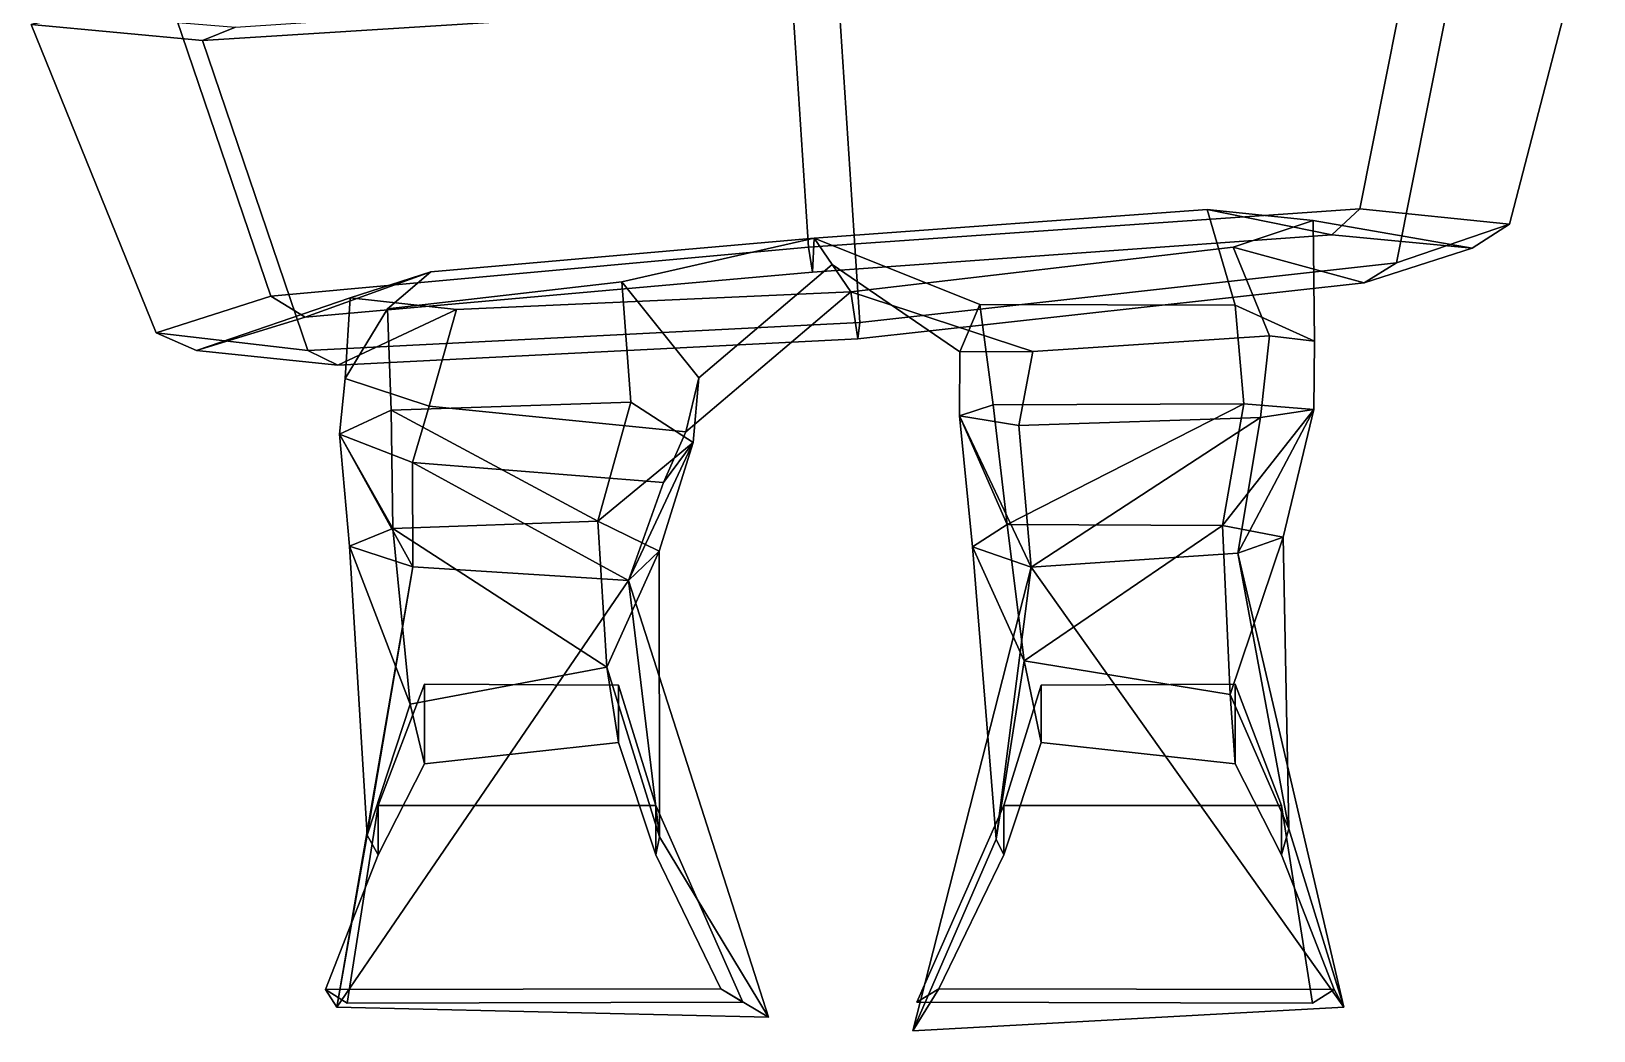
# Model space of a CAD drawing. Extents: x -194 to 128, y -158 to 350.
# Drawn here: x -137.6 to 127.9, y -157.7 to 12.2 of the extents above; entities that cross this region are included whole.
import ezdxf

# ---------------------------------------------------------------- set-up
doc = ezdxf.new("R2010")
doc.units = 0

msp = doc.modelspace()

# ---------------------------------------------------------------- linework, layer by layer
for points in [[(-5.533069, -24.543709, 113.805672), (88.128189, -17.996658, 83.721191), (99.061821, 36.967239, 86.997154), (-9.067739, 30.223709, 116.521126)], [(99.061821, 36.967239, 86.997154), (88.128189, -17.996658, 83.721191), (113.588814, -20.607803, 1.116528), (127.891861, 34.626709, 4.534722)], [(113.588814, -20.607803, 1.116528), (94.390564, -27.219551, -90.815216), (105.324196, 27.744354, -87.539253), (127.891861, 34.626709, 4.534722)], [(-5.533069, -24.543709, 113.805672), (-9.067739, 30.223709, 116.521126), (-114.749352, 19.796112, 77.971573), (-96.870346, -32.853851, 75.911873)], [(94.390564, -27.219551, -90.815216), (3.171634, -37.363525, -128.799942), (-0.367414, 17.410019, -126.084976), (105.324196, 27.744354, -87.539253)], [(-114.749352, 19.796112, 77.971573), (-137.583633, 13.306412, -6.671762), (-116.335213, -39.072952, -8.589226), (-96.870346, -32.853851, 75.911873)], [(-108.486969, 10.573227, -96.564835), (-102.899826, 12.848724, -84.582329), (-1.166474, 19.644211, -110.451729), (-0.367414, 17.410019, -126.084976)], [(-90.607971, -42.076752, -98.624535), (-108.486969, 10.573227, -96.564835), (-0.367414, 17.410019, -126.084976), (3.171634, -37.363525, -128.799942)], [(-108.486969, 10.573227, -96.564835), (-137.583633, 13.306412, -6.671762), (-130.05751, 15.087463, -6.292835), (-102.899826, 12.848724, -84.582329)], [(-116.335213, -39.072952, -8.589226), (-137.583633, 13.306412, -6.671762), (-108.486969, 10.573227, -96.564835), (-90.607971, -42.076752, -98.624535)], [(-5.533069, -24.543709, 113.805672), (-4.859593, -28.777061, 101.300949), (83.37104, -22.41658, 74.910271), (88.128189, -17.996658, 83.721191)], [(-4.859593, -28.777061, 101.300949), (-4.545764, -23.005615, 80.505341), (62.232304, -18.111588, 58.899181), (83.37104, -22.41658, 74.910271)], [(-4.545764, -23.005615, 80.505341), (23.562336, -34.288177, 57.917278), (66.955734, -34.41172, 39.015877), (62.232304, -18.111588, 58.899181)], [(62.232304, -18.111588, 58.899181), (66.955734, -34.41172, 39.015877), (80.428642, -40.504669, -0.092717), (80.201538, -19.994553, -0.121408)], [(83.37104, -22.41658, 74.910271), (62.232304, -18.111588, 58.899181), (80.201538, -19.994553, -0.121408), (107.20784, -24.6894, 0.661444)], [(88.128189, -17.996658, 83.721191), (83.37104, -22.41658, 74.910271), (107.20784, -24.6894, 0.661444), (113.588814, -20.607803, 1.116528)], [(80.201538, -19.994553, -0.121408), (80.428642, -40.504669, -0.092717), (72.818092, -39.591972, -43.169258), (66.611435, -24.560928, -63.149944)], [(107.20784, -24.6894, 0.661444), (80.201538, -19.994553, -0.121408), (66.611435, -24.560928, -63.149944), (88.912964, -30.57843, -79.54673)], [(113.588814, -20.607803, 1.116528), (107.20784, -24.6894, 0.661444), (88.912964, -30.57843, -79.54673), (94.390564, -27.219551, -90.815216)], [(-4.859593, -28.777061, 101.300949), (-91.051262, -36.4244, 67.547401), (-69.685036, -28.705841, 53.330574), (-4.545764, -23.005615, 80.505341)], [(-4.545764, -23.005615, 80.505341), (-69.685036, -28.705841, 53.330574), (-77.055725, -35.00312, 31.802454), (-37.245224, -30.459473, 57.809399)], [(-1.513959, -27.470688, -3.993024), (-4.545764, -23.005615, 80.505341), (-37.245224, -30.459473, 57.809399), (-24.139116, -46.740837, -2.554273)], [(20.19017, -42.335861, -4.739156), (23.562336, -34.288177, 57.917278), (-4.545764, -23.005615, 80.505341), (-1.513959, -27.470688, -3.993024)], [(-5.533069, -24.543709, 113.805672), (-96.870346, -32.853851, 75.911873), (-91.051262, -36.4244, 67.547401), (-4.859593, -28.777061, 101.300949)], [(66.611435, -24.560928, -63.149944), (72.818092, -39.591972, -43.169258), (32.581352, -42.257797, -68.521393), (1.639342, -32.1147, -91.877533)], [(88.912964, -30.57843, -79.54673), (66.611435, -24.560928, -63.149944), (1.639342, -32.1147, -91.877533), (2.843684, -40.122032, -113.394287)], [(-91.051262, -36.4244, 67.547401), (-109.495918, -42.092834, -8.486244), (-83.371002, -33.131035, -7.026275), (-69.685036, -28.705841, 53.330574)], [(-69.685036, -28.705841, 53.330574), (-83.371002, -33.131035, -7.026275), (-84.230453, -46.865097, -8.380535), (-77.055725, -35.00312, 31.802454)], [(1.639342, -32.1147, -91.877533), (-1.513959, -27.470688, -3.993024), (-24.139116, -46.740837, -2.554273), (-26.374241, -55.930267, -67.691139)], [(20.19017, -42.335861, -4.739156), (-1.513959, -27.470688, -3.993024), (1.639342, -32.1147, -91.877533), (32.581352, -42.257797, -68.521393)], [(94.390564, -27.219551, -90.815216), (88.912964, -30.57843, -79.54673), (2.843684, -40.122032, -113.394287), (3.171634, -37.363525, -128.799942)], [(-35.722424, -50.88324, 23.626944), (-37.245224, -30.459473, 57.809399), (-77.055725, -35.00312, 31.802454), (-76.421555, -52.266312, 9.408013)], [(-35.722424, -50.88324, 23.626944), (-25.148275, -57.750366, -1.801545), (-24.139116, -46.740837, -2.554273), (-37.245224, -30.459473, 57.809399)], [(-96.870346, -32.853851, 75.911873), (-116.335213, -39.072952, -8.589226), (-109.495918, -42.092834, -8.486244), (-91.051262, -36.4244, 67.547401)], [(-109.495918, -42.092834, -8.486244), (-85.509338, -44.58625, -86.909599), (-65.305908, -35.155182, -68.718552), (-83.371002, -33.131035, -7.026275)], [(-85.509338, -44.58625, -86.909599), (2.843684, -40.122032, -113.394287), (1.639342, -32.1147, -91.877533), (-65.305908, -35.155182, -68.718552)], [(-83.371002, -33.131035, -7.026275), (-65.305908, -35.155182, -68.718552), (-69.989586, -51.559135, -49.772896), (-84.230453, -46.865097, -8.380535)], [(-65.305908, -35.155182, -68.718552), (1.639342, -32.1147, -91.877533), (-26.374241, -55.930267, -67.691139), (-69.989586, -51.559135, -49.772896)], [(25.856623, -51.314034, 20.235617), (23.562336, -34.288177, 57.917278), (20.19017, -42.335861, -4.739156), (20.122131, -53.199524, -7.039514)], [(25.856623, -51.314034, 20.235617), (68.432289, -51.18856, 14.315496), (66.955734, -34.41172, 39.015877), (23.562336, -34.288177, 57.917278)], [(68.432289, -51.18856, 14.315496), (80.357346, -52.120224, -1.867313), (80.428642, -40.504669, -0.092717), (66.955734, -34.41172, 39.015877)], [(-76.421555, -52.266312, 9.408013), (-77.055725, -35.00312, 31.802454), (-84.230453, -46.865097, -8.380535), (-85.186218, -56.303116, -8.722098)], [(-116.335213, -39.072952, -8.589226), (-90.607971, -42.076752, -98.624535), (-85.509338, -44.58625, -86.909599), (-109.495918, -42.092834, -8.486244)], [(-90.607971, -42.076752, -98.624535), (3.171634, -37.363525, -128.799942), (2.843684, -40.122032, -113.394287), (-85.509338, -44.58625, -86.909599)], [(71.26577, -53.505295, -21.009016), (30.215822, -54.878235, -34.109783), (32.581352, -42.257797, -68.521393), (72.818092, -39.591972, -43.169258)], [(80.357346, -52.120224, -1.867313), (71.26577, -53.505295, -21.009016), (72.818092, -39.591972, -43.169258), (80.428642, -40.504669, -0.092717)], [(20.122131, -53.199524, -7.039514), (20.19017, -42.335861, -4.739156), (32.581352, -42.257797, -68.521393), (30.215822, -54.878235, -34.109783)], [(-85.186218, -56.303116, -8.722098), (-84.230453, -46.865097, -8.380535), (-69.989586, -51.559135, -49.772896), (-72.793678, -61.134888, -25.561857)], [(-25.148275, -57.750366, -1.801545), (-30.141088, -64.527206, -30.172853), (-26.374241, -55.930267, -67.691139), (-24.139116, -46.740837, -2.554273)], [(-76.142311, -72.331726, 26.257252), (-76.421555, -52.266312, 9.408013), (-85.186218, -56.303116, -8.722098)], [(-41.315601, -71.134933, 39.0126), (-35.722424, -50.88324, 23.626944), (-76.421555, -52.266312, 9.408013)], [(-41.315601, -71.134933, 39.0126), (-76.421555, -52.266312, 9.408013), (-76.142311, -72.331726, 26.257252)], [(-72.793678, -61.134888, -25.561857), (-69.989586, -51.559135, -49.772896), (-26.374241, -55.930267, -67.691139), (-30.141088, -64.527206, -30.172853)], [(-41.315601, -71.134933, 39.0126), (-25.148275, -57.750366, -1.801545), (-35.722424, -50.88324, 23.626944)], [(28.247158, -71.707794, 32.616306), (25.856623, -51.314034, 20.235617), (20.122131, -53.199524, -7.039514)], [(28.247158, -71.707794, 32.616306), (68.432289, -51.18856, 14.315496), (25.856623, -51.314034, 20.235617)], [(28.247158, -71.707794, 32.616306), (64.792839, -71.850723, 26.986332), (68.432289, -51.18856, 14.315496)], [(64.792839, -71.850723, 26.986332), (80.357346, -52.120224, -1.867313), (68.432289, -51.18856, 14.315496)], [(64.792839, -71.850723, 26.986332), (75.114128, -73.845924, 12.140248), (80.357346, -52.120224, -1.867313)], [(67.429855, -76.562248, -5.299615), (71.26577, -53.505295, -21.009016), (80.357346, -52.120224, -1.867313)], [(75.114128, -73.845924, 12.140248), (67.429855, -76.562248, -5.299615), (80.357346, -52.120224, -1.867313)], [(28.247158, -71.707794, 32.616306), (20.122131, -53.199524, -7.039514), (22.351963, -75.50312, 7.631373)], [(32.304104, -78.956291, -17.054379), (20.122131, -53.199524, -7.039514), (30.215822, -54.878235, -34.109783)], [(22.351963, -75.50312, 7.631373), (20.122131, -53.199524, -7.039514), (32.304104, -78.956291, -17.054379)], [(32.304104, -78.956291, -17.054379), (30.215822, -54.878235, -34.109783), (71.26577, -53.505295, -21.009016)], [(67.429855, -76.562248, -5.299615), (32.304104, -78.956291, -17.054379), (71.26577, -53.505295, -21.009016)], [(-76.142311, -72.331726, 26.257252), (-85.186218, -56.303116, -8.722098), (-83.529617, -75.358452, 9.662073)], [(-83.529617, -75.358452, 9.662073), (-85.186218, -56.303116, -8.722098), (-72.766838, -78.884254, -5.909713)], [(-72.766838, -78.884254, -5.909713), (-85.186218, -56.303116, -8.722098), (-72.793678, -61.134888, -25.561857)], [(-41.315601, -71.134933, 39.0126), (-30.915026, -76.193787, 15.691296), (-25.148275, -57.750366, -1.801545)], [(-36.122574, -81.215752, -10.475037), (-30.141088, -64.527206, -30.172853), (-25.148275, -57.750366, -1.801545)], [(-30.915026, -76.193787, 15.691296), (-36.122574, -81.215752, -10.475037), (-25.148275, -57.750366, -1.801545)], [(-72.766838, -78.884254, -5.909713), (-72.793678, -61.134888, -25.561857), (-36.122574, -81.215752, -10.475037)], [(-36.122574, -81.215752, -10.475037), (-72.793678, -61.134888, -25.561857), (-30.141088, -64.527206, -30.172853)], [(-39.768532, -95.93837, 22.492153), (-41.315601, -71.134933, 39.0126), (-76.142311, -72.331726, 26.257252)], [(-39.768532, -95.93837, 22.492153), (-30.915026, -76.193787, 15.691296), (-41.315601, -71.134933, 39.0126)], [(-73.225372, -102.201683, 9.706044), (-76.142311, -72.331726, 26.257252), (-83.529617, -75.358452, 9.662073)], [(-73.225372, -102.201683, 9.706044), (-39.768532, -95.93837, 22.492153), (-76.142311, -72.331726, 26.257252)], [(31.111897, -94.840225, 18.502731), (28.247158, -71.707794, 32.616306), (22.351963, -75.50312, 7.631373)], [(31.111897, -94.840225, 18.502731), (64.792839, -71.850723, 26.986332), (28.247158, -71.707794, 32.616306)], [(66.117943, -100.600739, 11.424559), (64.792839, -71.850723, 26.986332), (31.111897, -94.840225, 18.502731)], [(66.117943, -100.600739, 11.424559), (75.114128, -73.845924, 12.140248), (64.792839, -71.850723, 26.986332)], [(76.087509, -123.422859, -3.931384), (75.114128, -73.845924, 12.140248), (66.117943, -100.600739, 11.424559)], [(76.087509, -123.422859, -3.931384), (67.429855, -76.562248, -5.299615), (75.114128, -73.845924, 12.140248)], [(-80.513123, -124.473045, -8.130951), (-73.225372, -102.201683, 9.706044), (-83.529617, -75.358452, 9.662073)], [(-80.513123, -124.473045, -8.130951), (-83.529617, -75.358452, 9.662073), (-72.766838, -78.884254, -5.909713)], [(-30.868654, -124.774017, -3.650311), (-30.915026, -76.193787, 15.691296), (-39.768532, -95.93837, 22.492153)], [(-30.868654, -124.774017, -3.650311), (-36.122574, -81.215752, -10.475037), (-30.915026, -76.193787, 15.691296)], [(26.351637, -125.19323, -7.284296), (31.111897, -94.840225, 18.502731), (22.351963, -75.50312, 7.631373)], [(26.351637, -125.19323, -7.284296), (22.351963, -75.50312, 7.631373), (32.304104, -78.956291, -17.054379)], [(85.404144, -153.748215, -28.5849), (32.304104, -78.956291, -17.054379), (67.429855, -76.562248, -5.299615)], [(85.404144, -153.748215, -28.5849), (67.429855, -76.562248, -5.299615), (76.087509, -123.422859, -3.931384)], [(-85.685623, -153.710403, -35.384689), (-80.513123, -124.473045, -8.130951), (-72.766838, -78.884254, -5.909713)], [(-85.685623, -153.710403, -35.384689), (-72.766838, -78.884254, -5.909713), (-36.122574, -81.215752, -10.475037)], [(12.205423, -157.732132, -35.319542), (26.351637, -125.19323, -7.284296), (32.304104, -78.956291, -17.054379)], [(12.205423, -157.732132, -35.319542), (32.304104, -78.956291, -17.054379), (85.404144, -153.748215, -28.5849)], [(-12.337711, -155.430588, -30.629545), (-85.685623, -153.710403, -35.384689), (-36.122574, -81.215752, -10.475037)], [(-12.337711, -155.430588, -30.629545), (-36.122574, -81.215752, -10.475037), (-30.868654, -124.774017, -3.650311)], [(26.351637, -125.19323, -7.284296), (27.673773, -127.827744, 43.725594), (33.987896, -108.736435, 35.947453), (31.111897, -94.840225, 18.502731)], [(31.111897, -94.840225, 18.502731), (33.987896, -108.736435, 35.947453), (66.977409, -112.334427, 35.947453), (66.117943, -100.600739, 11.424559)], [(-39.768532, -95.93837, 22.492153), (-73.225372, -102.201683, 9.706044), (-70.777412, -112.334427, 35.947453), (-37.787899, -108.736435, 35.947453)], [(-30.868654, -124.774017, -3.650311), (-39.768532, -95.93837, 22.492153), (-37.787899, -108.736435, 35.947453), (-31.473774, -127.827744, 43.725594)], [(-31.473774, -119.444244, 102.617195), (-37.787899, -98.998032, 87.801697), (-70.777412, -98.812729, 87.801697), (-78.613716, -119.444244, 102.617195)], [(-78.613716, -119.444244, 102.617195), (-70.777412, -98.812729, 87.801697), (-70.777412, -112.334427, 35.947453), (-78.613716, -127.827744, 43.725594)], [(-37.787899, -98.998032, 87.801697), (-37.787899, -108.736435, 35.947453), (-70.777412, -112.334427, 35.947453), (-70.777412, -98.812729, 87.801697)], [(-31.473774, -119.444244, 102.617195), (-31.473774, -127.827744, 43.725594), (-37.787899, -108.736435, 35.947453), (-37.787899, -98.998032, 87.801697)], [(27.673773, -119.444244, 102.617195), (74.813721, -119.444244, 102.617195), (66.977409, -98.812729, 87.801697), (33.987896, -98.998032, 87.801697)], [(27.673773, -119.444244, 102.617195), (33.987896, -98.998032, 87.801697), (33.987896, -108.736435, 35.947453), (27.673773, -127.827744, 43.725594)], [(33.987896, -98.998032, 87.801697), (66.977409, -98.812729, 87.801697), (66.977409, -112.334427, 35.947453), (33.987896, -108.736435, 35.947453)], [(76.087509, -123.422859, -3.931384), (66.117943, -100.600739, 11.424559), (66.977409, -112.334427, 35.947453), (74.813721, -127.827744, 43.725594)], [(74.813721, -119.444244, 102.617195), (74.813721, -127.827744, 43.725594), (66.977409, -112.334427, 35.947453), (66.977409, -98.812729, 87.801697)], [(-80.513123, -124.473045, -8.130951), (-78.613716, -127.827744, 43.725594), (-70.777412, -112.334427, 35.947453), (-73.225372, -102.201683, 9.706044)], [(-83.890282, -153.02951, 102.617195), (-78.613716, -119.444244, 102.617195), (-78.613716, -127.827744, 43.725594), (-87.594154, -150.723206, 36.317848)], [(-16.70689, -152.844193, 102.617195), (-31.473774, -119.444244, 102.617195), (-78.613716, -119.444244, 102.617195), (-83.890282, -153.02951, 102.617195)], [(-16.70689, -152.844193, 102.617195), (-20.410763, -150.61731, 32.613968), (-31.473774, -127.827744, 43.725594), (-31.473774, -119.444244, 102.617195)], [(12.906889, -152.844193, 102.617195), (80.090286, -153.02951, 102.617195), (74.813721, -119.444244, 102.617195), (27.673773, -119.444244, 102.617195)], [(12.906889, -152.844193, 102.617195), (27.673773, -119.444244, 102.617195), (27.673773, -127.827744, 43.725594), (16.610764, -150.61731, 32.613968)], [(80.090286, -153.02951, 102.617195), (83.794151, -150.723206, 36.317848), (74.813721, -127.827744, 43.725594), (74.813721, -119.444244, 102.617195)], [(-85.685623, -153.710403, -35.384689), (-87.594154, -150.723206, 36.317848), (-78.613716, -127.827744, 43.725594), (-80.513123, -124.473045, -8.130951)], [(85.404144, -153.748215, -28.5849), (76.087509, -123.422859, -3.931384), (74.813721, -127.827744, 43.725594), (83.794151, -150.723206, 36.317848)], [(-12.337711, -155.430588, -30.629545), (-30.868654, -124.774017, -3.650311), (-31.473774, -127.827744, 43.725594), (-20.410763, -150.61731, 32.613968)], [(12.205423, -157.732132, -35.319542), (16.610764, -150.61731, 32.613968), (27.673773, -127.827744, 43.725594), (26.351637, -125.19323, -7.284296)], [(-85.685623, -153.710403, -35.384689), (-12.337711, -155.430588, -30.629545), (-20.410763, -150.61731, 32.613968), (-87.594154, -150.723206, 36.317848)], [(-83.890282, -153.02951, 102.617195), (-87.594154, -150.723206, 36.317848), (-20.410763, -150.61731, 32.613968), (-16.70689, -152.844193, 102.617195)], [(85.404144, -153.748215, -28.5849), (83.794151, -150.723206, 36.317848), (16.610764, -150.61731, 32.613968), (12.205423, -157.732132, -35.319542)], [(80.090286, -153.02951, 102.617195), (12.906889, -152.844193, 102.617195), (16.610764, -150.61731, 32.613968), (83.794151, -150.723206, 36.317848)]]:
    msp.add_3dface(points)

doc.saveas('drawing.dxf')
